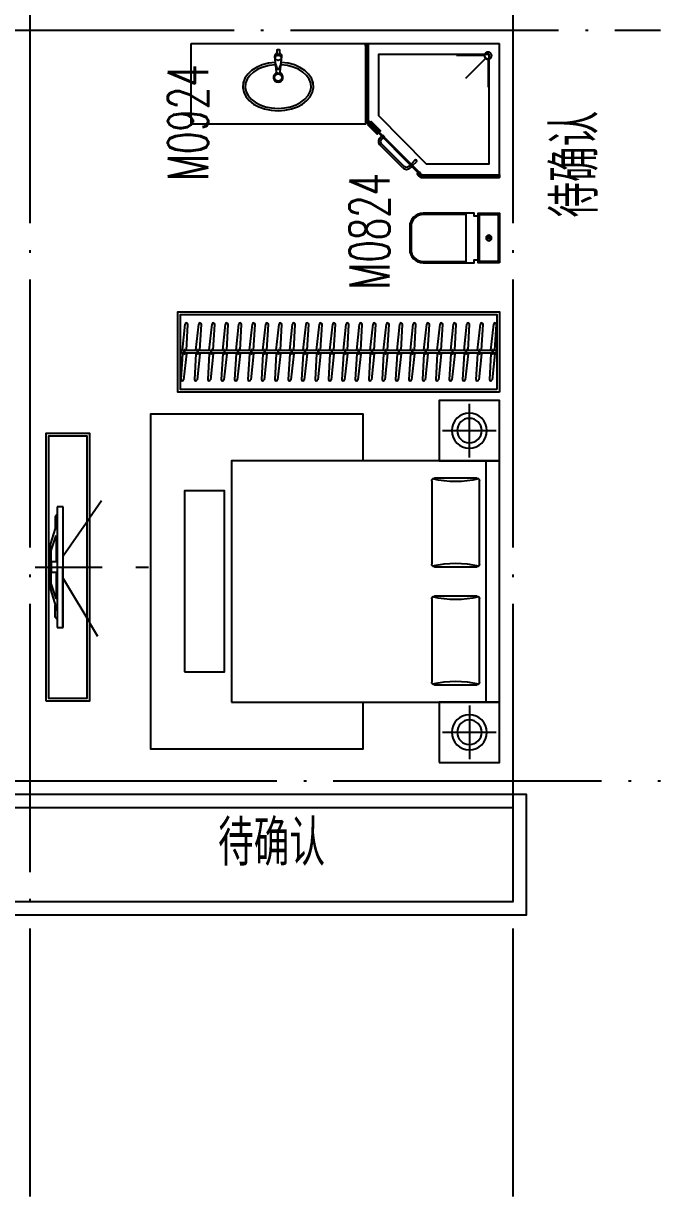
# Model space of a CAD drawing. Extents: x 14112 to 33812, y 15441 to 35841.
# Drawn here: x 29062 to 33812, y 15441 to 24191 of the extents above; entities that cross this region are included whole.
import ezdxf
from ezdxf.enums import TextEntityAlignment as Align

# ---------------------------------------------------------------- set-up
doc = ezdxf.new("R2010")
doc.units = 0
doc.header["$LTSCALE"] = 1000
doc.header["$MEASUREMENT"] = 0
for name, pattern in [('DASHED', [0.75, 0.5, -0.25]), ('DOTE', [2.42, 2, -0.2, 0.02, -0.2]), ('M-HIDDEN', [1.875, 1.25, -0.625])]:
    doc.linetypes.add(name, pattern=pattern)
for name, color, linetype in [('A-DOTE', 1, 'Continuous'), ('A-WALL', 4, 'Continuous'), ('A-WINDOW-TEXT', 7, 'Continuous'), ('A-家具', 254, 'Continuous'), ('A-洁具、厨具', 165, 'Continuous'), ('A-立面看线', 7, 'Continuous')]:
    doc.layers.add(name, color=color, linetype=linetype)
doc.styles.add('_TCH_WINDOW', font='SIMPLEX', dxfattribs={"height": 3.5, "bigfont": 'GBCBIG'})
doc.styles.add('BCP_PENDING_CN', font='')
doc.styles.get('BCP_PENDING_CN').set_extended_font_data('SimSun')
pattern_1 = [(0, (-2237.1254, -118.3735), (1.875, 1.08253175), [1.25, -2.5]), (120, (-2237.1254, -118.3735), (-1.875, 1.08253176), [1.25, -2.5]), (60, (-2237.1254, -118.3735), (4e-09, 2.1650635), [-2.5, 1.25])]
pattern_2 = [(90, (-2302.3204, -177.7997), (-1.125, 2e-16), []), (90, (-2301.9454, -177.4247), (-1.125, 2e-16), [])]
pattern_3 = [(90, (1432.9199, -3357.579), (-1.08253175, 1.875), [1.25, -2.5]), (210, (1432.9199, -3357.579), (-1.08253176, -1.875), [1.25, -2.5]), (150, (1432.9199, -3357.579), (-2.1650635, 4e-09), [-2.5, 1.25])]
pattern_4 = [(315, (-2746.5922, 1536.9037), (2.09129076, -0.56035967), [1.25, -2.5]), (75, (-2746.5922, 1536.9037), (-0.56035967, 2.09129076), [1.25, -2.5]), (15, (-2746.5922, 1536.9037), (1.5309311, 1.5309311), [-2.5, 1.25])]

# ---------------------------------------------------------------- blocks, each defined once
blk = doc.blocks.new('海龙工具_洗盆')
at = {"color": 0}
blk.add_lwpolyline([(10.4, -34.8), (10.3, -3.9, 0.376297), (-11, -4), (-10.9, -34.5, -0.272573)], format="xyb", close=True, dxfattribs=at)
for points in [[(-10.9, -27.1, 0.271653), (-28.9, -49.3), (-15.2, -165, 0.760816), (13.9, -165), (26.9, -49.1, 0.255599), (10.4, -27.7)], [(25.5, -61.5, 0.726092), (-27.3, -62.8)], [(-23.6, -94, 0.023079), (-8.4, -142.7, 0.427088), (7, -142.7, 0.023079), (21.9, -93.9)]]:
    blk.add_lwpolyline(points, format="xyb", dxfattribs=at)
blk.add_lwpolyline([(24.4, -71.2), (-0.9, -79.8), (-26.3, -71.4)], dxfattribs=at)
blk.add_circle((-1, -206.6), 27, dxfattribs=at)
blk.add_arc((-1, -206.6), 35.6, 105.72539, 73.60413, dxfattribs=at)
for centre, major_axis, ratio, start_param, end_param in [((-1.5, -274.2), (-263.8, -0.7), 0.685587, -1.488972, 4.621616), ((-1.5, -274), (245.8, 1), 0.663308, 1.649511, 7.763959)]:
    blk.add_ellipse(centre, major_axis=major_axis, ratio=ratio, start_param=start_param, end_param=end_param, dxfattribs=at)
blk = doc.blocks.new('*U74')
at = {"color": 0}
blk.add_lwpolyline([(0, 0), (1300, 0), (1300, -600), (0, -600)], close=True, dxfattribs=at)
blk.add_blockref('海龙工具_洗盆', (650.3, -46.2), dxfattribs=at)
blk = doc.blocks.new('A$C754C7141')
at = {"color": 0}
for p, q in [((0, 20), (0, 640)), ((0, 20), (0, 640)), ((0, 20), (0, 640)), ((20, 660), (335.6, 660)), ((20, 660), (335.6, 660)), ((20, 660), (335.6, 660)), ((355.6, 640), (355.6, 20)), ((355.6, 640), (355.6, 20)), ((355.6, 640), (355.6, 20)), ((335.6, 0), (20, 0)), ((335.6, 0), (20, 0)), ((335.6, 0), (20, 0))]:
    blk.add_line(p, q, dxfattribs=at)
for centre, radius, start, end in [((20, 640), 20, 90, 180), ((20, 640), 20, 90, 180), ((20, 640), 20, 90, 180), ((177.8, 1402.4), 767.7, 257.05826, 282.94174), ((177.8, 1402.4), 767.7, 257.05826, 282.94174), ((177.8, 1402.4), 767.7, 257.05826, 282.94174), ((335.6, 640), 20, 0, 90), ((335.6, 640), 20, 0, 90), ((335.6, 640), 20, 0, 90), ((20, 20), 20, 180, 270), ((20, 20), 20, 180, 270), ((20, 20), 20, 180, 270), ((177.8, -742.4), 767.7, 77.05826, 102.94174), ((177.8, -742.4), 767.7, 77.05826, 102.94174), ((177.8, -742.4), 767.7, 77.05826, 102.94174), ((335.6, 20), 20, 270, 0), ((335.6, 20), 20, 270, 0), ((335.6, 20), 20, 270, 0)]:
    blk.add_arc(centre, radius, start, end, dxfattribs=at)
blk = doc.blocks.new('*U71')
at = {"color": 0}
for p, q in [((-1125, -425), (-1125, -25)), ((1125, -425), (1125, -25)), ((-900, -100), (900, -100)), ((-925, -225), (-1325, -225)), ((925, -225), (1325, -225))]:
    blk.add_line(p, q, dxfattribs=at)
for points in [[(-900, -2000), (-900, 0), (900, 0), (900, -2000)], [(900, -450), (900, 0), (1350, 0), (1350, -450)], [(-1350, -450), (-1350, 0), (-900, 0), (-900, -450)], [(-675, -2350), (-675, -2050), (675, -2050), (675, -2350)]]:
    blk.add_lwpolyline(points, close=True, dxfattribs=at)
blk.add_lwpolyline([(-900, -1020), (-1250, -1020), (-1250, -2600), (1250, -2600), (1250, -1020), (900, -1020)], dxfattribs=at)
for centre, radius in [((-1125, -225), 130.9), ((-1125, -225), 91.6), ((1125, -225), 130.9), ((1125, -225), 91.6)]:
    blk.add_circle(centre, radius, dxfattribs=at)
at = {"color": 0, "rotation": 90}
for p in [(-110, -505.6), (770, -505.6)]:
    blk.add_blockref('A$C754C7141', p, dxfattribs=at)
blk = doc.blocks.new('*U72')
at = {"color": 0}
blk.add_wipeout([(0, 0), (0, 600), (2400, 600), (2400, 0)], dxfattribs=at)
for p, q in [((34.7, 314.3), (56, 507)), ((64.7, 314.3), (75.9, 505.5)), ((134.7, 314.3), (156, 507)), ((164.7, 314.3), (175.9, 505.5)), ((234.7, 314.3), (256, 507)), ((264.7, 314.3), (275.9, 505.5)), ((334.7, 314.3), (356, 507)), ((364.7, 314.3), (375.9, 505.5)), ((434.7, 314.3), (456, 507)), ((464.7, 314.3), (475.9, 505.5)), ((534.7, 314.3), (556, 507)), ((564.7, 314.3), (575.9, 505.5)), ((634.7, 314.3), (656, 507)), ((664.7, 314.3), (675.9, 505.5)), ((734.7, 314.3), (756, 507)), ((764.7, 314.3), (775.9, 505.5)), ((834.7, 314.3), (856, 507)), ((864.7, 314.3), (875.9, 505.5)), ((934.7, 314.3), (956, 507)), ((964.7, 314.3), (975.9, 505.5)), ((1034.7, 314.3), (1056, 507)), ((1064.7, 314.3), (1075.9, 505.5)), ((1134.7, 314.3), (1156, 507)), ((1164.7, 314.3), (1175.9, 505.5)), ((1234.7, 314.3), (1256, 507)), ((1264.7, 314.3), (1275.9, 505.5)), ((1334.7, 314.3), (1356, 507)), ((1364.7, 314.3), (1375.9, 505.5)), ((1434.7, 314.3), (1456, 507)), ((1464.7, 314.3), (1475.9, 505.5)), ((1534.7, 314.3), (1556, 507)), ((1564.7, 314.3), (1575.9, 505.5)), ((1634.7, 314.3), (1656, 507)), ((1664.7, 314.3), (1675.9, 505.5)), ((1734.7, 314.3), (1756, 507)), ((1764.7, 314.3), (1775.9, 505.5)), ((1834.7, 314.3), (1856, 507)), ((1864.7, 314.3), (1875.9, 505.5)), ((1934.7, 314.3), (1956, 507)), ((1964.7, 314.3), (1975.9, 505.5)), ((2034.7, 314.3), (2056, 507)), ((2064.7, 314.3), (2075.9, 505.5)), ((2134.7, 314.3), (2156, 507)), ((2164.7, 314.3), (2175.9, 505.5)), ((2234.7, 314.3), (2256, 507)), ((2264.7, 314.3), (2275.9, 505.5)), ((2334.7, 314.3), (2356, 507)), ((2364.7, 314.3), (2375.9, 505.5)), ((20, 315.2), (25, 315.2)), ((20, 284.8), (25, 284.8)), ((34.7, 285.7), (23.5, 94.5)), ((25, 310.2), (2375, 310.2)), ((25, 289.8), (2375, 289.8)), ((34.7, 314.3), (47.7, 314.3)), ((47.7, 285.7), (34.7, 285.7)), ((64.7, 285.7), (43.4, 93)), ((47.7, 317.3), (51.7, 317.3)), ((47.7, 317.3), (47.7, 282.7)), ((51.7, 282.7), (47.7, 282.7)), ((51.7, 317.3), (51.7, 282.7)), ((51.7, 314.3), (64.7, 314.3)), ((64.7, 285.7), (51.7, 285.7)), ((134.7, 285.7), (123.5, 94.5)), ((134.7, 314.3), (147.7, 314.3)), ((147.7, 285.7), (134.7, 285.7)), ((164.7, 285.7), (143.4, 93)), ((147.7, 317.3), (151.7, 317.3)), ((147.7, 317.3), (147.7, 282.7)), ((151.7, 282.7), (147.7, 282.7)), ((151.7, 317.3), (151.7, 282.7)), ((151.7, 314.3), (164.7, 314.3)), ((164.7, 285.7), (151.7, 285.7)), ((234.7, 285.7), (223.5, 94.5)), ((234.7, 314.3), (247.7, 314.3)), ((247.7, 285.7), (234.7, 285.7)), ((264.7, 285.7), (243.4, 93)), ((247.7, 317.3), (251.7, 317.3)), ((247.7, 317.3), (247.7, 282.7)), ((251.7, 282.7), (247.7, 282.7)), ((251.7, 317.3), (251.7, 282.7)), ((251.7, 314.3), (264.7, 314.3)), ((264.7, 285.7), (251.7, 285.7)), ((334.7, 285.7), (323.5, 94.5)), ((334.7, 314.3), (347.7, 314.3)), ((347.7, 285.7), (334.7, 285.7)), ((364.7, 285.7), (343.4, 93)), ((347.7, 317.3), (351.7, 317.3)), ((347.7, 317.3), (347.7, 282.7)), ((351.7, 282.7), (347.7, 282.7)), ((351.7, 317.3), (351.7, 282.7)), ((351.7, 314.3), (364.7, 314.3)), ((364.7, 285.7), (351.7, 285.7)), ((434.7, 285.7), (423.5, 94.5)), ((434.7, 314.3), (447.7, 314.3)), ((447.7, 285.7), (434.7, 285.7)), ((464.7, 285.7), (443.4, 93)), ((447.7, 317.3), (451.7, 317.3)), ((447.7, 317.3), (447.7, 282.7)), ((451.7, 282.7), (447.7, 282.7)), ((451.7, 317.3), (451.7, 282.7)), ((451.7, 314.3), (464.7, 314.3)), ((464.7, 285.7), (451.7, 285.7)), ((534.7, 285.7), (523.5, 94.5)), ((534.7, 314.3), (547.7, 314.3)), ((547.7, 285.7), (534.7, 285.7)), ((564.7, 285.7), (543.4, 93)), ((547.7, 317.3), (551.7, 317.3)), ((547.7, 317.3), (547.7, 282.7)), ((551.7, 282.7), (547.7, 282.7)), ((551.7, 317.3), (551.7, 282.7)), ((551.7, 314.3), (564.7, 314.3)), ((564.7, 285.7), (551.7, 285.7)), ((634.7, 285.7), (623.5, 94.5)), ((634.7, 314.3), (647.7, 314.3)), ((647.7, 285.7), (634.7, 285.7)), ((664.7, 285.7), (643.4, 93)), ((647.7, 317.3), (651.7, 317.3)), ((647.7, 317.3), (647.7, 282.7)), ((651.7, 282.7), (647.7, 282.7)), ((651.7, 317.3), (651.7, 282.7)), ((651.7, 314.3), (664.7, 314.3)), ((664.7, 285.7), (651.7, 285.7)), ((734.7, 285.7), (723.5, 94.5)), ((734.7, 314.3), (747.7, 314.3)), ((747.7, 285.7), (734.7, 285.7)), ((764.7, 285.7), (743.4, 93)), ((747.7, 317.3), (751.7, 317.3)), ((747.7, 317.3), (747.7, 282.7)), ((751.7, 282.7), (747.7, 282.7)), ((751.7, 317.3), (751.7, 282.7)), ((751.7, 314.3), (764.7, 314.3)), ((764.7, 285.7), (751.7, 285.7)), ((834.7, 285.7), (823.5, 94.5)), ((834.7, 314.3), (847.7, 314.3)), ((847.7, 285.7), (834.7, 285.7)), ((864.7, 285.7), (843.4, 93)), ((847.7, 317.3), (851.7, 317.3)), ((847.7, 317.3), (847.7, 282.7)), ((851.7, 282.7), (847.7, 282.7)), ((851.7, 317.3), (851.7, 282.7)), ((851.7, 314.3), (864.7, 314.3)), ((864.7, 285.7), (851.7, 285.7)), ((934.7, 285.7), (923.5, 94.5)), ((934.7, 314.3), (947.7, 314.3)), ((947.7, 285.7), (934.7, 285.7)), ((964.7, 285.7), (943.4, 93)), ((947.7, 317.3), (951.7, 317.3)), ((947.7, 317.3), (947.7, 282.7)), ((951.7, 282.7), (947.7, 282.7)), ((951.7, 317.3), (951.7, 282.7)), ((951.7, 314.3), (964.7, 314.3)), ((964.7, 285.7), (951.7, 285.7)), ((1034.7, 285.7), (1023.5, 94.5)), ((1034.7, 314.3), (1047.7, 314.3)), ((1047.7, 285.7), (1034.7, 285.7)), ((1064.7, 285.7), (1043.4, 93)), ((1047.7, 317.3), (1051.7, 317.3)), ((1047.7, 317.3), (1047.7, 282.7)), ((1051.7, 282.7), (1047.7, 282.7)), ((1051.7, 317.3), (1051.7, 282.7)), ((1051.7, 314.3), (1064.7, 314.3)), ((1064.7, 285.7), (1051.7, 285.7)), ((1134.7, 285.7), (1123.5, 94.5)), ((1134.7, 314.3), (1147.7, 314.3)), ((1147.7, 285.7), (1134.7, 285.7)), ((1164.7, 285.7), (1143.4, 93)), ((1147.7, 317.3), (1151.7, 317.3)), ((1147.7, 317.3), (1147.7, 282.7)), ((1151.7, 282.7), (1147.7, 282.7)), ((1151.7, 317.3), (1151.7, 282.7)), ((1151.7, 314.3), (1164.7, 314.3)), ((1164.7, 285.7), (1151.7, 285.7)), ((1234.7, 285.7), (1223.5, 94.5)), ((1234.7, 314.3), (1247.7, 314.3)), ((1247.7, 285.7), (1234.7, 285.7)), ((1264.7, 285.7), (1243.4, 93)), ((1247.7, 317.3), (1251.7, 317.3)), ((1247.7, 317.3), (1247.7, 282.7)), ((1251.7, 282.7), (1247.7, 282.7)), ((1251.7, 317.3), (1251.7, 282.7)), ((1251.7, 314.3), (1264.7, 314.3)), ((1264.7, 285.7), (1251.7, 285.7)), ((1334.7, 285.7), (1323.5, 94.5)), ((1334.7, 314.3), (1347.7, 314.3)), ((1347.7, 285.7), (1334.7, 285.7)), ((1364.7, 285.7), (1343.4, 93)), ((1347.7, 317.3), (1351.7, 317.3)), ((1347.7, 317.3), (1347.7, 282.7)), ((1351.7, 282.7), (1347.7, 282.7)), ((1351.7, 317.3), (1351.7, 282.7)), ((1351.7, 314.3), (1364.7, 314.3)), ((1364.7, 285.7), (1351.7, 285.7)), ((1434.7, 285.7), (1423.5, 94.5)), ((1434.7, 314.3), (1447.7, 314.3)), ((1447.7, 285.7), (1434.7, 285.7)), ((1464.7, 285.7), (1443.4, 93)), ((1447.7, 317.3), (1451.7, 317.3)), ((1447.7, 317.3), (1447.7, 282.7)), ((1451.7, 282.7), (1447.7, 282.7)), ((1451.7, 317.3), (1451.7, 282.7)), ((1451.7, 314.3), (1464.7, 314.3)), ((1464.7, 285.7), (1451.7, 285.7)), ((1534.7, 285.7), (1523.5, 94.5)), ((1534.7, 314.3), (1547.7, 314.3)), ((1547.7, 285.7), (1534.7, 285.7)), ((1564.7, 285.7), (1543.4, 93)), ((1547.7, 317.3), (1551.7, 317.3)), ((1547.7, 317.3), (1547.7, 282.7)), ((1551.7, 282.7), (1547.7, 282.7)), ((1551.7, 317.3), (1551.7, 282.7)), ((1551.7, 314.3), (1564.7, 314.3)), ((1564.7, 285.7), (1551.7, 285.7)), ((1634.7, 285.7), (1623.5, 94.5)), ((1634.7, 314.3), (1647.7, 314.3)), ((1647.7, 285.7), (1634.7, 285.7)), ((1664.7, 285.7), (1643.4, 93)), ((1647.7, 317.3), (1651.7, 317.3)), ((1647.7, 317.3), (1647.7, 282.7)), ((1651.7, 282.7), (1647.7, 282.7)), ((1651.7, 317.3), (1651.7, 282.7)), ((1651.7, 314.3), (1664.7, 314.3)), ((1664.7, 285.7), (1651.7, 285.7)), ((1734.7, 285.7), (1723.5, 94.5)), ((1734.7, 314.3), (1747.7, 314.3)), ((1747.7, 285.7), (1734.7, 285.7)), ((1764.7, 285.7), (1743.4, 93)), ((1747.7, 317.3), (1751.7, 317.3)), ((1747.7, 317.3), (1747.7, 282.7)), ((1751.7, 282.7), (1747.7, 282.7)), ((1751.7, 317.3), (1751.7, 282.7)), ((1751.7, 314.3), (1764.7, 314.3)), ((1764.7, 285.7), (1751.7, 285.7)), ((1834.7, 285.7), (1823.5, 94.5)), ((1834.7, 314.3), (1847.7, 314.3)), ((1847.7, 285.7), (1834.7, 285.7)), ((1864.7, 285.7), (1843.4, 93)), ((1847.7, 317.3), (1851.7, 317.3)), ((1847.7, 317.3), (1847.7, 282.7)), ((1851.7, 282.7), (1847.7, 282.7)), ((1851.7, 317.3), (1851.7, 282.7)), ((1851.7, 314.3), (1864.7, 314.3)), ((1864.7, 285.7), (1851.7, 285.7)), ((1934.7, 285.7), (1923.5, 94.5)), ((1934.7, 314.3), (1947.7, 314.3)), ((1947.7, 285.7), (1934.7, 285.7)), ((1964.7, 285.7), (1943.4, 93)), ((1947.7, 317.3), (1951.7, 317.3)), ((1947.7, 317.3), (1947.7, 282.7)), ((1951.7, 282.7), (1947.7, 282.7)), ((1951.7, 317.3), (1951.7, 282.7)), ((1951.7, 314.3), (1964.7, 314.3)), ((1964.7, 285.7), (1951.7, 285.7)), ((2034.7, 285.7), (2023.5, 94.5)), ((2034.7, 314.3), (2047.7, 314.3)), ((2047.7, 285.7), (2034.7, 285.7)), ((2064.7, 285.7), (2043.4, 93)), ((2047.7, 317.3), (2051.7, 317.3)), ((2047.7, 317.3), (2047.7, 282.7)), ((2051.7, 282.7), (2047.7, 282.7)), ((2051.7, 317.3), (2051.7, 282.7)), ((2051.7, 314.3), (2064.7, 314.3)), ((2064.7, 285.7), (2051.7, 285.7)), ((2134.7, 285.7), (2123.5, 94.5)), ((2134.7, 314.3), (2147.7, 314.3)), ((2147.7, 285.7), (2134.7, 285.7)), ((2164.7, 285.7), (2143.4, 93)), ((2147.7, 317.3), (2151.7, 317.3)), ((2147.7, 317.3), (2147.7, 282.7)), ((2151.7, 282.7), (2147.7, 282.7)), ((2151.7, 317.3), (2151.7, 282.7)), ((2151.7, 314.3), (2164.7, 314.3)), ((2164.7, 285.7), (2151.7, 285.7)), ((2234.7, 285.7), (2223.5, 94.5)), ((2234.7, 314.3), (2247.7, 314.3)), ((2247.7, 285.7), (2234.7, 285.7)), ((2264.7, 285.7), (2243.4, 93)), ((2247.7, 317.3), (2251.7, 317.3)), ((2247.7, 317.3), (2247.7, 282.7)), ((2251.7, 282.7), (2247.7, 282.7)), ((2251.7, 317.3), (2251.7, 282.7)), ((2251.7, 314.3), (2264.7, 314.3)), ((2264.7, 285.7), (2251.7, 285.7)), ((2334.7, 285.7), (2323.5, 94.5)), ((2334.7, 314.3), (2347.7, 314.3)), ((2347.7, 285.7), (2334.7, 285.7)), ((2364.7, 285.7), (2343.4, 93)), ((2347.7, 317.3), (2351.7, 317.3)), ((2347.7, 317.3), (2347.7, 282.7)), ((2351.7, 282.7), (2347.7, 282.7)), ((2351.7, 317.3), (2351.7, 282.7)), ((2351.7, 314.3), (2364.7, 314.3)), ((2364.7, 285.7), (2351.7, 285.7)), ((2380, 315.2), (2375, 315.2)), ((2380, 284.8), (2375, 284.8))]:
    blk.add_line(p, q, dxfattribs=at)
for points in [[(0, 600), (2400, 600), (2400, 0), (0, 0)], [(20, 580), (2380, 580), (2380, 20), (20, 20)]]:
    blk.add_lwpolyline(points, close=True, dxfattribs=at)
for points in [[(25, 284.8), (25, 315.2)], [(2375, 284.8), (2375, 315.2)]]:
    blk.add_lwpolyline(points, dxfattribs=at)
for centre, start, end in [((65.9, 506), 356.96059, 174.28941), ((165.9, 506), 356.96059, 174.28941), ((265.9, 506), 356.96059, 174.28941), ((365.9, 506), 356.96059, 174.28941), ((465.9, 506), 356.96059, 174.28941), ((565.9, 506), 356.96059, 174.28941), ((665.9, 506), 356.96059, 174.28941), ((765.9, 506), 356.96059, 174.28941), ((865.9, 506), 356.96059, 174.28941), ((965.9, 506), 356.96059, 174.28941), ((1065.9, 506), 356.96059, 174.28941), ((1165.9, 506), 356.96059, 174.28941), ((1265.9, 506), 356.96059, 174.28941), ((1365.9, 506), 356.96059, 174.28941), ((1465.9, 506), 356.96059, 174.28941), ((1565.9, 506), 356.96059, 174.28941), ((1665.9, 506), 356.96059, 174.28941), ((1765.9, 506), 356.96059, 174.28941), ((1865.9, 506), 356.96059, 174.28941), ((1965.9, 506), 356.96059, 174.28941), ((2065.9, 506), 356.96059, 174.28941), ((2165.9, 506), 356.96059, 174.28941), ((2265.9, 506), 356.96059, 174.28941), ((2365.9, 506), 356.96059, 174.28941), ((33.5, 94), 176.96059, 354.28941), ((133.5, 94), 176.96059, 354.28941), ((233.5, 94), 176.96059, 354.28941), ((333.5, 94), 176.96059, 354.28941), ((433.5, 94), 176.96059, 354.28941), ((533.5, 94), 176.96059, 354.28941), ((633.5, 94), 176.96059, 354.28941), ((733.5, 94), 176.96059, 354.28941), ((833.5, 94), 176.96059, 354.28941), ((933.5, 94), 176.96059, 354.28941), ((1033.5, 94), 176.96059, 354.28941), ((1133.5, 94), 176.96059, 354.28941), ((1233.5, 94), 176.96059, 354.28941), ((1333.5, 94), 176.96059, 354.28941), ((1433.5, 94), 176.96059, 354.28941), ((1533.5, 94), 176.96059, 354.28941), ((1633.5, 94), 176.96059, 354.28941), ((1733.5, 94), 176.96059, 354.28941), ((1833.5, 94), 176.96059, 354.28941), ((1933.5, 94), 176.96059, 354.28941), ((2033.5, 94), 176.96059, 354.28941), ((2133.5, 94), 176.96059, 354.28941), ((2233.5, 94), 176.96059, 354.28941), ((2333.5, 94), 176.96059, 354.28941)]:
    blk.add_arc(centre, 10, start, end, dxfattribs=at)
blk = doc.blocks.new('*U78')
at = {"color": 0}
blk.add_wipeout([(-1000, 531.1), (1000, 531.1), (1000, 209.3), (-1000, 209.3)], dxfattribs=at)
blk.add_lwpolyline([(1000, 531.1), (-1000, 531.1), (-1000, 209.3), (1000, 209.3)], close=True, dxfattribs=at)
blk.add_wipeout([(-449.9, 404.8), (450.1, 404.8), (450.1, 450.9), (391.5, 451.1), (374.5, 465.8), (283.4, 465.8), (167.8, 500), (-168, 500), (-279.8, 465.7), (-374.6, 465.7), (-391.6, 450.9), (-449.9, 450.9)], dxfattribs=at)
at = {"color": 0, "linetype": 'DASHED'}
for p, q in [((0, 614.1), (0, -230.8)), ((-84.8, 404.8), (-585.6, 57.8)), ((84.8, 404.8), (683.1, 49))]:
    blk.add_line(p, q, dxfattribs=at)
at = {"color": 0, "ltscale": 120}
for p, q in [((-449.9, 404.8), (-449.9, 450.9)), ((-449.9, 450.9), (450.1, 450.9)), ((-391.6, 450.9), (-374.6, 465.7)), ((-374.6, 465.7), (-279.8, 465.7)), ((-167.9, 500), (-327.9, 451)), ((-0.1, 500), (-167.9, 500)), ((-0.1, 500), (167.8, 500)), ((167.8, 500), (327.8, 451)), ((374.5, 465.8), (283.4, 465.8)), ((391.5, 451.1), (374.5, 465.8)), ((450.1, 450.9), (450.1, 404.8)), ((450.1, 404.8), (-449.9, 404.8))]:
    blk.add_line(p, q, dxfattribs=at)
at = {"color": 0}
for points in [[(-233.2, 511.1), (-980, 511.1), (-980, 229.3), (980, 229.3), (980, 511.1), (-233.2, 511.1)], [(-235.5, 457.3), (-38.9, 457.3), (-38.9, 495.1), (38.8, 495.1), (38.8, 457.4), (235.5, 457.4), (122.3, 495.1), (-122.5, 495.1), (-235.5, 457.3)], [(-449.9, 408.8), (450.1, 408.9)]]:
    blk.add_lwpolyline(points, dxfattribs=at)
blk = doc.blocks.new('云学贝教学QQ52666049李佳03017880')
at = {"color": 0, "ltscale": 50}
for p, q in [((2, 9), (455, 463)), ((463, 455), (9, 2)), ((455, 463), (459, 462)), ((459, 462), (462, 459)), ((462, 459), (463, 455)), ((345, 422), (377, 391)), ((391, 405), (359, 437)), ((393, 407), (375, 389)), ((375, 389), (378, 385)), ((385, 378), (389, 375)), ((389, 375), (407, 393)), ((391, 377), (405, 391)), ((402, 366), (391, 377)), ((397, 404), (393, 407)), ((407, 393), (404, 397)), ((405, 391), (416, 380)), ((191, 113), (402, 324)), ((416, 310), (205, 99)), ((107, 121), (126, 140)), ((111, 118), (107, 121)), ((118, 111), (121, 107)), ((121, 107), (140, 126)), ((124, 109), (138, 124)), ((134, 99), (124, 109)), ((126, 140), (129, 136)), ((140, 126), (136, 129)), ((138, 124), (148, 113)), ((2, 5), (2, 9)), ((5, 2), (2, 5)), ((9, 2), (5, 2))]:
    blk.add_line(p, q, dxfattribs=at)
at = {"color": 0}
for p, q in [((436, 443), (451, 443)), ((436, 443), (436, 429)), ((443, 451), (443, 451)), ((451, 458), (462, 458)), ((451, 458), (451, 443)), ((458, 451), (458, 451)), ((323, 330), (337, 330)), ((323, 330), (323, 316)), ((330, 337), (330, 337)), ((337, 344), (352, 344)), ((337, 344), (337, 330)), ((344, 352), (344, 352)), ((344, 337), (344, 337)), ((352, 359), (366, 359)), ((352, 359), (352, 344)), ((359, 366), (359, 366)), ((359, 352), (359, 352)), ((366, 373), (380, 373)), ((366, 373), (366, 359)), ((373, 380), (373, 380)), ((373, 366), (373, 366)), ((380, 387), (394, 387)), ((380, 387), (380, 373)), ((387, 394), (387, 394)), ((387, 380), (387, 380)), ((394, 401), (408, 401)), ((394, 401), (394, 387)), ((401, 408), (401, 408)), ((401, 394), (401, 394)), ((408, 415), (422, 415)), ((408, 415), (408, 401)), ((415, 422), (415, 422)), ((415, 408), (415, 408)), ((422, 429), (436, 429)), ((422, 429), (422, 415)), ((429, 436), (429, 436)), ((429, 422), (429, 422)), ((443, 436), (443, 436)), ((217, 224), (217, 224)), ((224, 231), (238, 231)), ((224, 231), (224, 217)), ((231, 238), (231, 238)), ((231, 224), (231, 224)), ((238, 245), (253, 245)), ((238, 245), (238, 231)), ((245, 253), (245, 253)), ((245, 238), (245, 238)), ((253, 260), (267, 260)), ((253, 260), (253, 245)), ((260, 267), (260, 267)), ((260, 253), (260, 253)), ((267, 274), (281, 274)), ((267, 274), (267, 260)), ((274, 281), (274, 281)), ((274, 267), (274, 267)), ((281, 288), (295, 288)), ((281, 288), (281, 274)), ((288, 295), (288, 295)), ((288, 281), (288, 281)), ((295, 302), (309, 302)), ((295, 302), (295, 288)), ((302, 309), (302, 309)), ((302, 295), (302, 295)), ((309, 316), (323, 316)), ((309, 316), (309, 302)), ((316, 323), (316, 323)), ((316, 309), (316, 309)), ((330, 323), (330, 323)), ((104, 111), (104, 111)), ((111, 118), (125, 118)), ((111, 118), (111, 104)), ((118, 125), (118, 125)), ((118, 111), (118, 111)), ((125, 132), (139, 132)), ((125, 132), (125, 118)), ((132, 139), (132, 139)), ((132, 125), (132, 125)), ((139, 146), (154, 146)), ((139, 146), (139, 132)), ((146, 154), (146, 154)), ((146, 139), (146, 139)), ((154, 161), (168, 161)), ((154, 161), (154, 146)), ((161, 168), (161, 168)), ((161, 154), (161, 154)), ((168, 175), (182, 175)), ((168, 175), (168, 161)), ((175, 182), (175, 182)), ((175, 168), (175, 168)), ((182, 189), (196, 189)), ((182, 189), (182, 175)), ((189, 196), (189, 196)), ((189, 182), (189, 182)), ((196, 203), (210, 203)), ((196, 203), (196, 189)), ((203, 210), (203, 210)), ((203, 196), (203, 196)), ((210, 217), (224, 217)), ((210, 217), (210, 203)), ((217, 210), (217, 210)), ((2, 5), (12, 5)), ((5, 12), (5, 12)), ((5, 12), (5, 12)), ((12, 19), (26, 19)), ((12, 19), (12, 5)), ((19, 26), (19, 26)), ((19, 12), (19, 12)), ((26, 33), (40, 33)), ((26, 33), (26, 19)), ((33, 40), (33, 40)), ((33, 26), (33, 26)), ((40, 47), (55, 47)), ((40, 47), (40, 33)), ((47, 55), (47, 55)), ((47, 40), (47, 40)), ((55, 62), (69, 62)), ((55, 62), (55, 47)), ((62, 69), (62, 69)), ((62, 55), (62, 55)), ((69, 76), (83, 76)), ((69, 76), (69, 62)), ((76, 83), (76, 83)), ((76, 69), (76, 69)), ((83, 90), (97, 90)), ((83, 90), (83, 76)), ((90, 97), (90, 97)), ((90, 83), (90, 83)), ((97, 104), (111, 104)), ((97, 104), (97, 90)), ((104, 97), (104, 97))]:
    blk.add_line(p, q, dxfattribs=at)
at = {"color": 0, "linetype": 'M-HIDDEN'}
for p, q in [((11, 27), (27, 11)), ((15, 30), (30, 15)), ((51, 67), (67, 51)), ((55, 70), (70, 55))]:
    blk.add_line(p, q, dxfattribs=at)
at = {"color": 0}
blk.add_lwpolyline([(83, 90), (70, 102), (-16, 16), (16, -16), (102, 70), (90, 83)], dxfattribs=at)
for points in [[(-4, 4), (77, 86), (74, 89), (-8, 8)], [(4, -4), (86, 77), (89, 74), (8, -8)], [(17, 33), (15, 35), (7, 27), (9, 24)], [(33, 17), (35, 15), (27, 7), (24, 9)], [(49, 64), (47, 67), (55, 75), (57, 73)], [(64, 49), (67, 47), (75, 55), (73, 57)]]:
    blk.add_lwpolyline(points, close=True, dxfattribs=at)
at = {"color": 0, "ltscale": 50}
for centre, radius, start, end in [((352, 430), 10.2, 45, 225), ((380, 345), 30, 315.0004, 45), ((380, 345), 50, 315.0004, 45), ((170, 134), 30, 225, 315.0004), ((170, 134), 50, 225, 315.0004)]:
    blk.add_arc(centre, radius, start, end, dxfattribs=at)
blk = doc.blocks.new('*U60')
h = blk.add_hatch()
h.set_pattern_fill('ANSI32', color=0, scale=10)
h.set_pattern_definition([(45, (-2237.1254, -118.3735), (-2.6516504, 2.6516504), []), (45, (-2235.3576, -118.3735), (-2.6516504, 2.6516504), [])])
h.paths.add_polyline_path([(1230, 1335), (1205, 1335), (1205, 1315), (1212, 1315), (1212, 1323), (1215, 1323), (1215, 1323), (1221, 1323), (1224, 1323), (1224, 1315), (1230, 1315)])
h.paths.add_polyline_path([(1228, 1317), (1226, 1317), (1226, 1325), (1210, 1325), (1210, 1317), (1207, 1317), (1207, 1333), (1228, 1333)], flags=16)
h = blk.add_hatch()
h.set_pattern_fill('HONEY', color=0, scale=10)
h.set_pattern_definition(pattern_1)
h.paths.add_polyline_path([(1212, 1323), (1212, 1315, -0.259154), (1213, 1313), (1213, 1321), (1215, 1323)])
h = blk.add_hatch()
h.set_pattern_fill('HONEY', color=0, scale=10)
h.set_pattern_definition(pattern_1)
h.paths.add_polyline_path([(1224, 1323), (1221, 1323), (1223, 1321), (1223, 1313, -0.259053), (1224, 1315)])
h = blk.add_hatch()
h.set_pattern_fill('玻璃剖面', color=0, scale=10, angle=90, pattern_type=2)
h.set_pattern_definition([(225, (1223.043, 894.163), (-10, -20), [14.14214, -14.14213]), (135, (1223.043, 874.163), (-10, 20), [14.14214, -14.14213])])
h.paths.add_polyline_path([(1213, 609), (1211, 607), (1214, 600), (1216, 598), (1223, 605), (1223, 1261), (1221, 1263), (1215, 1263), (1213, 1261)])
h = blk.add_hatch()
h.set_pattern_fill('ANSI32', color=0, scale=3, angle=45)
h.set_pattern_definition(pattern_2)
h.paths.add_polyline_path([(1191, 595), (1193, 594), (1196, 594), (1191, 598), (1180, 587), (1183, 587)])
h = blk.add_hatch()
h.set_pattern_fill('ANSI32', color=0, scale=3, angle=45)
h.set_pattern_definition(pattern_2)
h.paths.add_polyline_path([(1189, 578), (1192, 578), (1183, 587), (1180, 587)])
h = blk.add_hatch()
h.set_pattern_fill('ANSI32', color=0, scale=3, angle=45)
h.set_pattern_definition(pattern_2)
h.paths.add_polyline_path([(1188, 574), (1187, 575), (1185, 574), (1194, 565), (1209, 580), (1206, 580), (1194, 568), (1188, 574)])
h = blk.add_hatch()
h.set_pattern_fill('ANSI32', color=0, scale=3, angle=45)
h.set_pattern_definition(pattern_2)
h.paths.add_polyline_path([(1188, 577), (1190, 576), (1192, 578), (1189, 578)])
h.paths.add_polyline_path([(1187, 575), (1186, 576), (1185, 574)])
h = blk.add_hatch()
h.set_pattern_fill('ANSI32', color=0, scale=3, angle=45)
h.set_pattern_definition(pattern_2)
h.paths.add_polyline_path([(1187, 588), (1190, 588), (1196, 594), (1193, 594)])
h = blk.add_hatch()
h.set_pattern_fill('ANSI32', color=0, scale=3, angle=45)
h.set_pattern_definition(pattern_2)
h.paths.add_polyline_path([(1190, 588), (1187, 588), (1199, 577), (1199, 579)])
h = blk.add_hatch()
h.set_pattern_fill('HONEY', color=0, scale=10)
h.set_pattern_definition([(0, (-2237.1254, -177.7997), (1.875, 1.08253175), [1.25, -2.5]), (120, (-2237.1254, -177.7997), (-1.875, 1.08253176), [1.25, -2.5]), (60, (-2237.1254, -177.7997), (4e-09, 2.1650635), [-2.5, 1.25])])
h.paths.add_polyline_path([(1197, 583), (1193, 586), (1193, 590), (1198, 594, -0.25493), (1196, 594), (1190, 588), (1199, 579), (1204, 585, -0.25493), (1205, 587), (1201, 583)])
h = blk.add_hatch()
h.set_pattern_fill('ANSI32', color=0, scale=3, angle=45)
h.set_pattern_definition(pattern_2)
h.paths.add_polyline_path([(1204, 582), (1204, 585), (1199, 579), (1199, 577)])
h = blk.add_hatch()
h.set_pattern_fill('ANSI32', color=0, scale=3, angle=45)
h.set_pattern_definition(pattern_2)
h.paths.add_polyline_path([(1204, 585), (1204, 582), (1206, 580), (1209, 580)])
h = blk.add_hatch()
h.set_pattern_fill('ANSI32', color=0, scale=10, angle=90)
h.set_pattern_definition([(135, (1432.92, -3357.579), (-2.6516504, -2.6516504), []), (135, (1432.92, -3355.8112), (-2.6516504, -2.6516504), [])])
h.paths.add_polyline_path([(-20, 110), (-20, 85), (0, 85), (0, 92), (-8, 92), (-8, 95), (-8, 95), (-8, 101), (-8, 104), (0, 104), (0, 110)])
h.paths.add_polyline_path([(-2, 108), (-2, 106), (-10, 106), (-10, 90), (-2, 90), (-2, 87), (-18, 87), (-18, 108)], flags=16)
h = blk.add_hatch()
h.set_pattern_fill('ANSI32', color=0, scale=10, angle=-45)
h.set_pattern_definition([(2e-10, (-2746.5922, 1536.9037), (-1e-11, 3.75), []), (2e-10, (-2745.3422, 1535.6537), (-1e-11, 3.75), [])])
h.paths.add_polyline_path([(732, 113), (715, 130), (701, 116), (706, 111), (711, 117), (713, 115), (713, 115), (718, 110), (720, 108), (714, 103), (718, 99)])
h.paths.add_polyline_path([(718, 101), (717, 103), (723, 108), (711, 120), (706, 114), (703, 116), (715, 127), (730, 113)], flags=16)
h = blk.add_hatch()
h.set_pattern_fill('HONEY', color=0, scale=10, angle=-45)
h.set_pattern_definition(pattern_4)
h.paths.add_polyline_path([(711, 117), (706, 111, -0.259154), (705, 109), (711, 115), (713, 115)])
h = blk.add_hatch()
h.set_pattern_fill('HONEY', color=0, scale=10, angle=-45)
h.set_pattern_definition(pattern_4)
h.paths.add_polyline_path([(720, 108), (718, 110), (718, 108), (712, 102, -0.259053), (714, 103)])
h = blk.add_hatch()
h.set_pattern_fill('HONEY', color=0, scale=10, angle=90)
h.set_pattern_definition(pattern_3)
h.paths.add_polyline_path([(-8, 104), (-8, 101), (-6, 103), (2, 103, -0.259053), (0, 104)])
h = blk.add_hatch()
h.set_pattern_fill('HONEY', color=0, scale=10, angle=90)
h.set_pattern_definition(pattern_3)
h.paths.add_polyline_path([(-8, 92), (0, 92, -0.259154), (2, 93), (-6, 93), (-8, 95)])
h = blk.add_hatch()
h.set_pattern_fill('玻璃剖面', color=0, scale=10, pattern_type=2)
h.set_pattern_definition([(135, (413.668, 92.591), (-20, 10), [14.14214, -14.14213]), (45, (393.668, 92.591), (20, 10), [14.14214, -14.14213])])
h.paths.add_polyline_path([(45, 103), (43, 101), (43, 95), (45, 93), (703, 93), (709, 100), (700, 104), (698, 103)])
h = blk.add_hatch()
h.set_pattern_fill('玻璃剖面', color=0, scale=10, pattern_type=2)
h.set_pattern_definition([(135, (185.806, 92.591), (-20, 10), [14.14214, -14.14213]), (45, (165.806, 92.591), (20, 10), [14.14214, -14.14213])])
h.paths.add_polyline_path([(709, 100), (700, 104), (697, 93), (703, 93)])
at = {"color": 0, "ltscale": 3}
for p, q in [((1205, 1335), (-20, 1335)), ((-20, 110), (-20, 1335)), ((1205, 612), (1205, 1335)), ((1230, 601), (1230, 1335)), ((302, 1021), (117, 1205)), ((125, 1227), (386, 1227)), ((92, 1194), (92, 933)), ((1205, 612), (1191, 598)), ((1230, 601), (1209, 580)), ((-20, 110), (694, 110)), ((701, 116), (694, 110)), ((-20, 85), (704, 85)), ((718, 99), (704, 85))]:
    blk.add_line(p, q, dxfattribs=at)
at = {"color": 0}
for p, q in [((1213, 1321), (1215, 1323)), ((1215, 1323), (1221, 1323)), ((1221, 1323), (1223, 1321)), ((1105, 1235), (1105, 654)), ((1185, 575), (1186, 575)), ((1185, 575), (1186, 575)), ((1186, 575), (1189, 578)), ((1186, 575), (1189, 578)), ((1188, 574), (1186, 576)), ((1189, 577), (1187, 575)), ((1189, 577), (1187, 575)), ((1189, 578), (1188, 579)), ((1189, 578), (1188, 579)), ((1188, 577), (1190, 576)), ((1190, 576), (1188, 574)), ((1189, 576), (1188, 574)), ((1204, 585), (1209, 580))]:
    blk.add_line(p, q, dxfattribs=at)
for points in [[(1223, 1321), (1223, 605), (1201, 583), (1197, 583), (1193, 586), (1193, 590), (1213, 609), (1213, 1321)], [(1233, 1318), (1233, 1318)], [(1214, 600), (1211, 607), (1216, 598), (1203, 599), (1207, 589), (1196, 592), (1196, 583)], [(-3, 113), (-3, 113)], [(698, 98), (700, 104), (709, 100), (706, 110), (715, 106), (712, 115)], [(723, 99), (723, 99)]]:
    blk.add_lwpolyline(points, dxfattribs=at)
for points in [[(1230, 1315), (1224, 1315), (1224, 1323), (1212, 1323), (1212, 1315), (1205, 1315), (1205, 1335), (1230, 1335), (1230, 1335), (1230, 1315), (1230, 1315), (1230, 1315), (1230, 1315)], [(1228, 1317), (1226, 1317), (1226, 1325), (1210, 1325), (1210, 1317), (1207, 1317), (1207, 1333), (1228, 1333)], [(125, 1227), (124, 1233), (122, 1239), (119, 1245), (115, 1250), (110, 1254), (105, 1257), (99, 1259), (92, 1259), (86, 1259), (80, 1257), (74, 1254), (69, 1250), (65, 1245), (62, 1239), (60, 1233), (60, 1227), (60, 1220), (62, 1214), (65, 1208), (69, 1204), (74, 1199), (80, 1196), (86, 1195), (92, 1194), (99, 1195), (105, 1196), (110, 1199), (115, 1204), (119, 1208), (122, 1214), (124, 1220), (125, 1227)], [(80, 1235), (1105, 1235), (1105, 654), (653, 210), (80, 210)], [(1191, 598), (1180, 587), (1189, 578), (1185, 574), (1194, 565), (1209, 580), (1204, 585), (1199, 579), (1190, 588), (1196, 594)], [(1191, 595), (1183, 587), (1192, 578), (1188, 574), (1194, 568), (1206, 580), (1204, 582), (1199, 577), (1187, 588), (1193, 594)], [(0, 110), (0, 104), (-8, 104), (-8, 92), (0, 92), (0, 85), (-20, 85), (-20, 110), (-20, 110), (0, 110), (0, 110), (0, 110), (0, 110)], [(703, 93), (-6, 93), (-8, 95), (-8, 101), (-6, 103), (698, 103), (711, 115), (713, 115), (718, 110), (718, 108)], [(718, 99), (714, 103), (720, 108), (711, 117), (706, 111), (701, 116), (715, 130), (732, 113), (732, 113), (718, 99), (718, 99), (718, 99), (718, 99)], [(718, 101), (717, 103), (723, 108), (711, 120), (706, 114), (703, 116), (715, 127), (730, 113)], [(-2, 108), (-2, 106), (-10, 106), (-10, 90), (-2, 90), (-2, 87), (-18, 87), (-18, 108)]]:
    blk.add_lwpolyline(points, close=True, dxfattribs=at)
at = {"color": 0, "ltscale": 3}
blk.add_circle((92, 1227), 32.6, dxfattribs=at)
at = {"color": 0}
for centre, radius, start, end in [((1211, 1313), 1.98, 2.3652, 60.4805), ((1225, 1313), 1.98, 119.5195, 177.6348), ((1197, 595), 1.68, 247.9393, 305.1464), ((1206, 586), 1.68, 144.8536, 202.0607), ((704, 111), 1.98, 317.3652, 15.4805), ((2, 105), 1.98, 209.5195, 267.6348), ((2, 91), 1.98, 92.3652, 150.4805), ((714, 101), 1.98, 74.5195, 132.6348)]:
    blk.add_arc(centre, radius, start, end, dxfattribs=at)
for centre, major_axis, start_param, end_param in [((1184, 577), (-2.09, 0), 2.251887, 3.152563), ((1184, 577), (-2.29, 0), 2.348525, 3.152563), ((1187, 577), (-1.1, 0), 4.701418, 5.370301), ((1187, 577), (-1.3, 0), 4.701418, 5.390013), ((1187, 577), (0, 1.3), 0.893172, 1.581767), ((1187, 577), (0, 1.1), 0.912885, 1.581767), ((1187, 580), (0, 2.09), 3.130622, 4.031298), ((1187, 580), (0, 2.29), 3.130622, 3.93466)]:
    blk.add_ellipse(centre, major_axis=major_axis, ratio=1, start_param=start_param, end_param=end_param, dxfattribs=at)
blk.add_blockref('云学贝教学QQ52666049李佳03017880', (723, 122), dxfattribs=at)
blk = doc.blocks.new('*U43')
at = {"color": 0, "ltscale": 3}
for points in [[(295, 751.8), (295, 591.4), (665, 591.4), (665, 751.8)], [(305, 741.8), (305, 601.4), (655, 601.4), (655, 741.8)]]:
    blk.add_lwpolyline(points, close=True, dxfattribs=at)
for points in [[(395, 81.8, -0.414214), (295, 181.8), (295, 561.8), (318.1, 561.8), (318.1, 591.4), (641.9, 591.4), (641.9, 561.8), (665, 561.8), (665, 181.8, -0.414214), (565, 81.8)], [(395, 91.8, -0.414214), (305, 181.8), (305, 501.8), (328.1, 501.8), (328.1, 501.8), (631.9, 501.8), (631.9, 501.8), (655, 501.8), (655, 181.8, -0.414214), (565, 91.8)]]:
    blk.add_lwpolyline(points, format="xyb", close=True, dxfattribs=at)
for radius in [20.6, 18.6]:
    blk.add_circle((480, 671.6), radius, dxfattribs=at)
for centre, radius, start, end in [((425.5, 671.6), 54.5, 340.38469, 19.61531), ((512.4, 671.6), 28.6, 145.30424, 214.69576)]:
    blk.add_arc(centre, radius, start, end, dxfattribs=at)

msp = doc.modelspace()

# ---------------------------------------------------------------- linework, layer by layer
at = {"layer": 'A-DOTE', "linetype": 'DOTE'}
for p, q in [((29111.9, 15441.3), (29111.9, 35841.3)), ((32711.9, 15441.3), (32711.9, 35841.3)), ((14111.9, 24141.3), (33811.9, 24141.3)), ((24111.9, 18541.3), (33811.9, 18541.3))]:
    msp.add_line(p, q, dxfattribs=at)
at = {"layer": 'A-WALL'}
msp.add_lwpolyline([(24011.9, 17541.3), (32811.9, 17541.3), (32811.9, 18441.3), (24011.9, 18441.3)], close=True, dxfattribs=at)
at = {"layer": 'A-立面看线'}
msp.add_lwpolyline([(24111.9, 17641.3), (32711.9, 17641.3), (32711.9, 18341.3), (24111.9, 18341.3)], close=True, dxfattribs=at)

# ---------------------------------------------------------------- block references
at = {"layer": 'A-家具'}
msp.add_blockref('*U74', (30311.9, 24041.3), dxfattribs=at)
at = {"layer": 'A-家具', "rotation": 180}
msp.add_blockref('*U72', (32611.9, 22041.3), dxfattribs=at)
at = {"layer": 'A-家具', "xscale": -1, "rotation": 270}
msp.add_blockref('*U71', (32611.9, 20029.2), dxfattribs=at)
at = {"layer": 'A-洁具、厨具', "xscale": 0.8, "yscale": 0.8, "zscale": 0.8, "rotation": 270}
msp.add_blockref('*U60', (31544.3, 24025.3), dxfattribs=at)
at = {"layer": 'A-洁具、厨具', "xscale": -1, "rotation": 270}
msp.add_blockref('*U43', (31860.1, 22110.9), dxfattribs=at)

# ---------------------------------------------------------------- texts
at = {"layer": 'A-WINDOW-TEXT', "width": 0.65}
for s, style, p in [('M0924', '_TCH_WINDOW', (30289.4, 23451.3)), ('待确认', 'BCP_PENDING_CN', (33161.9, 23141.3)), ('M0824', '_TCH_WINDOW', (31641.9, 22641.3))]:
    msp.add_text(s, height=300, rotation=90, dxfattribs=dict(at, style=style)).set_placement(p, align=Align.MIDDLE_CENTER)
at = {"layer": 'A-WINDOW-TEXT', "style": 'BCP_PENDING_CN', "width": 0.65}
msp.add_text('待确认', height=300, dxfattribs=at).set_placement((30911.9, 18091.3), align=Align.MIDDLE_CENTER)

# ---------------------------------------------------------------- next in the draw order: block references
at = {"layer": 'A-家具', "xscale": -1, "rotation": 90}
msp.add_blockref('*U78', (29763, 20136.5), dxfattribs=at)

doc.saveas('drawing.dxf')
